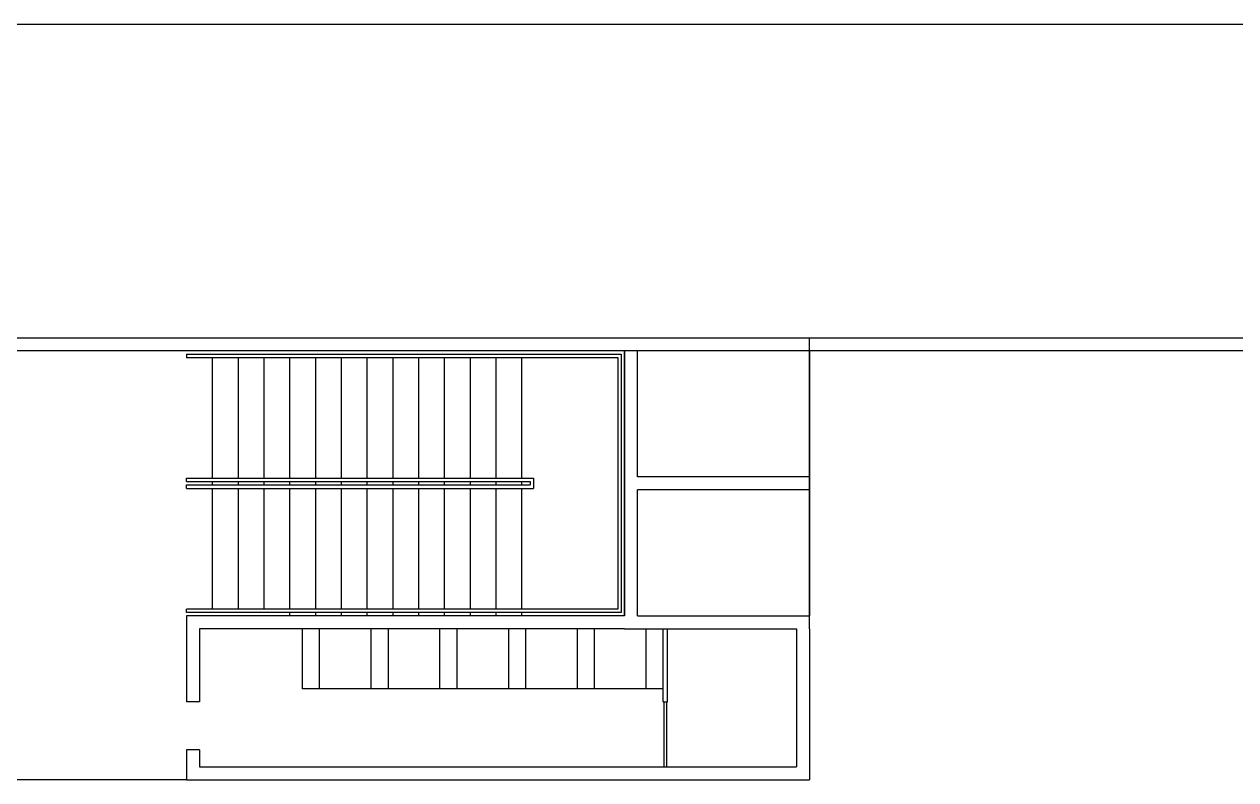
# Model space of a CAD drawing. Header units: inches. Extents: x -55 to 600, y -103 to 167.
# Drawn here: x 551.51 to 565.62, y 57.9 to 66.7 of the extents above; entities that cross this region are included whole.
import ezdxf

# ---------------------------------------------------------------- set-up
doc = ezdxf.new("R2010")
doc.units = ezdxf.units.IN
doc.header["$MEASUREMENT"] = 0
doc.layers.add('VISTA', color=3, linetype='Continuous')

msp = doc.modelspace()

# ---------------------------------------------------------------- linework, layer by layer
for p, q in [((510.475, 66.701), (585.475, 66.701)), ((533.073, 63.051), (577.975, 63.051)), ((560.653, 59.661), (560.653, 63.051)), ((558.503, 59.811), (558.503, 62.901)), ((558.653, 61.431), (558.653, 62.901)), ((560.653, 62.901), (560.653, 59.811)), ((553.403, 62.861), (558.463, 62.861)), ((553.403, 62.861), (553.403, 62.821)), ((553.403, 62.821), (558.423, 62.821)), ((553.403, 61.416), (557.443, 61.416)), ((553.403, 61.376), (553.403, 61.416)), ((553.403, 61.376), (557.403, 61.376)), ((554.903, 61.376), (554.903, 61.336)), ((560.653, 61.431), (558.653, 61.431)), ((553.403, 61.336), (557.403, 61.336)), ((553.403, 61.296), (553.403, 61.336)), ((553.403, 61.296), (557.443, 61.296)), ((558.653, 59.811), (558.653, 61.281)), ((560.653, 61.281), (558.653, 61.281)), ((558.423, 59.891), (553.403, 59.891)), ((553.403, 59.851), (553.403, 59.891)), ((558.463, 59.851), (553.403, 59.851)), ((558.503, 59.811), (553.403, 59.811)), ((553.403, 59.811), (553.403, 59.661)), ((553.403, 59.811), (553.403, 59.661)), ((558.653, 59.811), (560.653, 59.811)), ((553.403, 59.661), (553.403, 58.811)), ((558.503, 59.661), (553.553, 59.661)), ((558.503, 59.661), (553.553, 59.661)), ((553.553, 59.661), (553.553, 58.811)), ((554.753, 58.961), (554.753, 59.661)), ((554.953, 58.961), (554.953, 59.661)), ((555.553, 58.961), (555.553, 59.661)), ((555.753, 58.961), (555.753, 59.661)), ((556.353, 58.961), (556.353, 59.661)), ((556.553, 58.961), (556.553, 59.661)), ((557.153, 58.961), (557.153, 59.661)), ((557.353, 58.961), (557.353, 59.661)), ((557.953, 58.961), (557.953, 59.661)), ((558.153, 58.961), (558.153, 59.661)), ((558.503, 59.661), (560.503, 59.661)), ((558.503, 59.661), (560.503, 59.661)), ((558.753, 58.961), (558.753, 59.661)), ((558.953, 58.811), (558.953, 59.661)), ((559.003, 58.811), (559.003, 59.661)), ((560.503, 59.661), (560.503, 58.053)), ((560.653, 59.661), (560.653, 57.903)), ((558.953, 58.961), (554.753, 58.961)), ((553.553, 58.811), (553.403, 58.811)), ((558.953, 58.811), (559.003, 58.811)), ((558.963, 58.053), (558.963, 58.811)), ((558.993, 58.053), (558.993, 58.811)), ((553.403, 58.253), (553.403, 57.903)), ((553.553, 58.253), (553.403, 58.253)), ((553.553, 58.253), (553.553, 58.053)), ((553.553, 58.053), (560.503, 58.053)), ((553.403, 57.903), (537.838, 57.903)), ((553.403, 57.903), (560.653, 57.903))]:
    msp.add_line(p, q)
for points in [[(533.073, 63.051), (577.975, 63.051)], [(551.148, 62.901), (566.553, 62.901)], [(558.653, 62.901), (560.653, 62.901)]]:
    msp.add_lwpolyline(points)
at = {"layer": 'VISTA'}
for p, q in [((558.503, 62.901), (558.503, 59.811)), ((553.703, 62.821), (553.703, 61.416)), ((554.003, 62.821), (554.003, 61.416)), ((554.303, 62.821), (554.303, 61.416)), ((554.603, 62.821), (554.603, 61.416)), ((554.903, 62.821), (554.903, 61.416)), ((555.203, 62.821), (555.203, 61.416)), ((555.503, 62.821), (555.503, 61.416)), ((555.803, 62.821), (555.803, 61.416)), ((556.103, 62.821), (556.103, 61.416)), ((556.403, 62.821), (556.403, 61.416)), ((556.703, 62.821), (556.703, 61.416)), ((557.003, 62.821), (557.003, 61.416)), ((557.303, 62.821), (557.303, 61.416)), ((558.423, 62.821), (558.423, 59.891)), ((558.463, 62.861), (558.463, 59.851)), ((553.703, 61.376), (553.703, 61.336)), ((554.003, 61.376), (554.003, 61.336)), ((554.303, 61.376), (554.303, 61.336)), ((554.603, 61.376), (554.603, 61.336)), ((555.203, 61.376), (555.203, 61.336)), ((555.503, 61.376), (555.503, 61.336)), ((555.803, 61.376), (555.803, 61.336)), ((556.103, 61.376), (556.103, 61.336)), ((556.403, 61.376), (556.403, 61.336)), ((556.703, 61.376), (556.703, 61.336)), ((557.003, 61.376), (557.003, 61.336)), ((557.303, 61.376), (557.303, 61.336)), ((557.403, 61.376), (557.403, 61.336)), ((557.443, 61.416), (557.443, 61.296)), ((553.703, 61.296), (553.703, 59.891)), ((554.003, 61.296), (554.003, 59.891)), ((554.303, 61.296), (554.303, 59.891)), ((554.603, 61.296), (554.603, 59.891)), ((554.903, 61.296), (554.903, 59.891)), ((555.203, 61.296), (555.203, 59.891)), ((555.503, 61.296), (555.503, 59.891)), ((555.803, 61.296), (555.803, 61.211)), ((555.803, 61.296), (555.803, 59.891)), ((556.103, 61.296), (556.103, 59.891)), ((556.403, 61.296), (556.403, 59.891)), ((556.703, 61.296), (556.703, 59.891)), ((557.003, 61.296), (557.003, 59.891)), ((557.303, 61.296), (557.303, 59.891)), ((554.603, 59.851), (554.603, 59.811)), ((554.903, 59.851), (554.903, 59.811)), ((555.203, 59.851), (555.203, 59.811)), ((555.503, 59.851), (555.503, 59.811)), ((555.803, 59.851), (555.803, 59.811)), ((556.103, 59.851), (556.103, 59.811)), ((556.403, 59.851), (556.403, 59.811)), ((556.703, 59.851), (556.703, 59.811)), ((557.003, 59.851), (557.003, 59.811)), ((557.303, 59.851), (557.303, 59.811))]:
    msp.add_line(p, q, dxfattribs=at)

doc.saveas('drawing.dxf')
